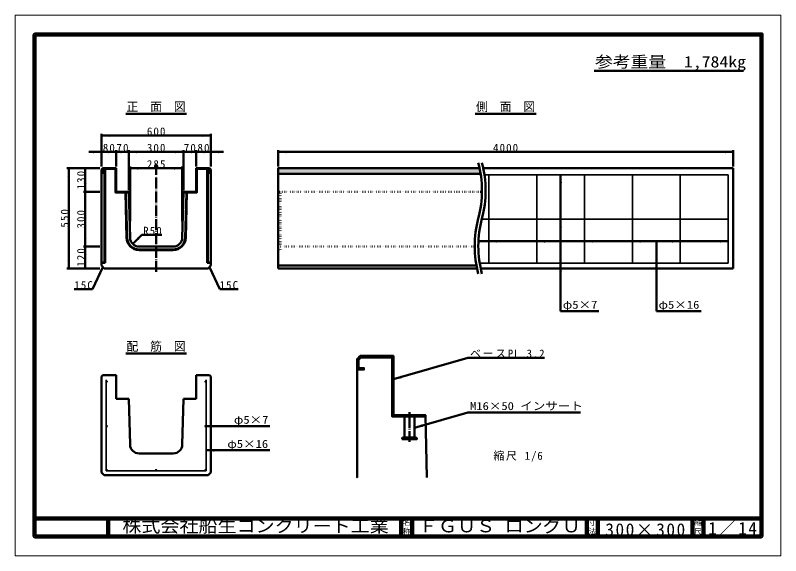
# Model space of a CAD drawing. Units: millimetres, scale not verified, with parts at other scales. Extents: x -2102 to 2102, y -1485 to 1485.
import ezdxf
from ezdxf.enums import TextEntityAlignment as Align

# ---------------------------------------------------------------- set-up
doc = ezdxf.new("R2010")
doc.units = ezdxf.units.MM
doc.header["$LTSCALE"] = 5
doc.linetypes.add('DOTTED', pattern=[1.75, 0.25, -1.5])
doc.linetypes.add('LONG_DASHED_DOTTED', pattern=[15.25, 12, -1.5, 0.25, -1.5])
doc.layers.add('0-0_V-nasSTD', color=7, linetype='Continuous', lineweight=50)
doc.layers.add('0-1_0', color=7, linetype='Continuous', lineweight=50)
doc.styles.add('ＭＳ ゴシック', font='')
doc.styles.get('ＭＳ ゴシック').set_extended_font_data('MS Gothic')

msp = doc.modelspace()

# ---------------------------------------------------------------- linework, layer by layer
at = {"layer": '0-0_V-nasSTD', "lineweight": 100}
for p, q in [((-1997.5, 1380), (-1997.5, -1380)), ((-1997.5, -1280), (1997.5, -1280)), ((-1592.5, -1280), (-1592.5, -1380)), ((17.5, -1280), (17.5, -1380)), ((77.5, -1280), (77.5, -1380)), ((1037.5, -1280), (1037.5, -1380)), ((1097.5, -1280), (1097.5, -1380)), ((1617.5, -1280), (1617.5, -1380)), ((1677.5, -1280), (1677.5, -1380)), ((-1997.5, -1380), (1997.5, -1380))]:
    msp.add_line(p, q, dxfattribs=at)
at = {"layer": '0-0_V-nasSTD'}
for p, q in [((-1628.654, 834.105), (-1628.654, 654.105)), ((-1028.654, 824.105), (-1628.654, 824.105)), ((-1028.654, 834.105), (-1028.654, 654.105)), ((-1628.654, 734.105), (-1698.654, 734.105)), ((-1548.654, 734.105), (-1628.654, 734.105)), ((-1548.654, 744.105), (-1548.654, 654.105)), ((-1478.654, 734.105), (-1548.654, 734.105)), ((-1478.654, 744.105), (-1478.654, 524.105)), ((-1178.654, 734.105), (-1478.654, 734.105)), ((-1178.654, 744.105), (-1178.654, 524.105)), ((-1108.654, 734.105), (-1178.654, 734.105)), ((-1108.654, 744.105), (-1108.654, 654.105)), ((-1028.654, 734.105), (-1108.654, 734.105)), ((-958.654, 734.105), (-1028.654, 734.105)), ((-658.654, 744.105), (-658.654, 654.105)), ((1841.346, 734.105), (-658.654, 734.105)), ((1841.346, 744.105), (1841.346, 654.105)), ((-1638.654, 644.105), (-1818.654, 644.105)), ((-1808.654, 644.105), (-1808.654, 94.105)), ((-1718.654, 644.105), (-1718.654, 514.105)), ((-1621.654, 644.105), (-1628.654, 637.105)), ((-1628.654, 109.105), (-1628.654, 637.105)), ((-1620.329, 640.905), (-1625.454, 635.779)), ((-1625.454, 635.779), (-1625.454, 614.105)), ((-1621.654, 644.105), (-1548.654, 644.105)), ((-1551.854, 640.905), (-1620.329, 640.905)), ((-1612.654, 640.905), (-1612.654, 127.105)), ((-1609.654, 640.905), (-1609.654, 124.105)), ((-1551.854, 640.905), (-1551.854, 510.905)), ((-1548.654, 644.105), (-1548.654, 514.105)), ((-1471.155, 654.105), (-1471.155, 354.105)), ((-1471.155, 644.105), (-1186.155, 644.105)), ((-1186.155, 654.105), (-1186.155, 354.105)), ((-1035.654, 644.105), (-1108.654, 644.105)), ((-1108.654, 644.105), (-1108.654, 514.105)), ((-1105.454, 640.905), (-1105.454, 510.905)), ((-1105.454, 640.905), (-1036.98, 640.905)), ((-1047.654, 124.105), (-1047.654, 640.905)), ((-1044.654, 127.105), (-1044.654, 640.905)), ((-1036.98, 640.905), (-1031.854, 635.779)), ((-1035.654, 644.105), (-1028.654, 637.105)), ((-1031.854, 635.779), (-1031.854, 614.105)), ((-1028.654, 109.105), (-1028.654, 637.105)), ((-658.654, 644.105), (-658.654, 94.105)), ((448.52, 644.105), (-658.654, 644.105)), ((468.52, 644.105), (1841.346, 644.105)), ((1841.346, 94.105), (1841.346, 644.105)), ((-1625.454, 614.105), (-1628.654, 614.105)), ((-1031.854, 614.105), (-1028.654, 614.105)), ((454.067, 614.105), (-658.654, 614.105)), ((-658.654, 614.105), (454.067, 614.105)), ((893.346, 609.105), (893.346, -140.895)), ((-1638.654, 514.105), (-1728.654, 514.105)), ((-1718.654, 514.105), (-1718.654, 214.105)), ((-1478.574, 510.905), (-1551.854, 510.905)), ((-1548.654, 514.105), (-1478.654, 514.105)), ((-1497.58, 510.905), (-1491.367, 262.38)), ((-1494.579, 510.905), (-1488.368, 262.455)), ((-1478.654, 514.105), (-1472.373, 262.855)), ((-1178.654, 514.105), (-1184.936, 262.855)), ((-1178.734, 510.905), (-1105.454, 510.905)), ((-1178.654, 514.105), (-1108.654, 514.105)), ((-1162.729, 510.905), (-1168.941, 262.455)), ((-1159.728, 510.905), (-1165.941, 262.38)), ((-1457.299, 228.31), (-1407.802, 277.808)), ((-1407.802, 277.808), (-1297.802, 277.808)), ((-1638.654, 214.105), (-1728.654, 214.105)), ((-1718.654, 214.105), (-1718.654, 94.105)), ((-1422.389, 214.105), (-1234.92, 214.105)), ((1813.846, 243.105), (442.473, 243.105)), ((1419.346, 243.105), (1419.346, -140.895)), ((-1422.389, 198.105), (-1234.92, 198.105)), ((-1422.389, 195.105), (-1234.92, 195.105)), ((-1612.654, 127.105), (-1628.654, 127.105)), ((-1612.654, 127.105), (-1609.654, 124.105)), ((-1044.654, 127.105), (-1047.654, 124.105)), ((-1044.654, 127.105), (-1028.654, 127.105)), ((-1638.654, 94.105), (-1818.654, 94.105)), ((-1678.723, -20.603), (-1621.154, 101.605)), ((-1628.654, 124.105), (-1609.654, 124.105)), ((-1628.654, 109.105), (-1613.654, 94.105)), ((-1613.654, 94.105), (-1043.654, 94.105)), ((-1047.654, 124.105), (-1028.654, 124.105)), ((-1028.654, 109.105), (-1043.654, 94.105)), ((-978.586, -20.603), (-1036.154, 101.605)), ((431.198, 109.105), (-658.654, 109.105)), ((434.172, 94.105), (-658.654, 94.105)), ((1841.346, 94.105), (454.172, 94.105)), ((-1778.723, -20.603), (-1678.723, -20.603)), ((-978.586, -20.603), (-878.586, -20.603)), ((893.346, -140.895), (1103.346, -140.895)), ((1419.346, -140.895), (1665.346, -140.895)), ((-207.272, -386.966), (-224.772, -404.466)), ((-224.772, -1054.466), (-224.772, -404.466)), ((-203.958, -394.966), (-216.772, -407.779)), ((-216.772, -407.779), (-216.772, -453.966)), ((-207.272, -386.966), (-24.772, -386.966)), ((-32.772, -394.966), (-203.958, -394.966)), ((-32.772, -394.966), (-32.772, -719.966)), ((383.982, -397.702), (-24.772, -515.649)), ((383.982, -397.702), (803.982, -397.702)), ((-187.272, -461.966), (-224.772, -461.966)), ((-187.272, -453.966), (-216.772, -453.966)), ((-187.272, -453.966), (-187.272, -461.966)), ((-1628.654, -500.131), (-1621.654, -493.131)), ((-1628.654, -500.131), (-1628.654, -1028.131)), ((-1035.654, -493.131), (-1108.654, -493.131)), ((-1108.654, -493.131), (-1108.654, -623.131)), ((-1035.654, -493.131), (-1028.654, -500.131)), ((-1028.654, -1028.131), (-1028.654, -500.131)), ((-1548.654, -623.131), (-1478.654, -623.131)), ((-1478.654, -623.131), (-1472.373, -874.38)), ((-1178.654, -623.131), (-1184.936, -874.38)), ((-1178.654, -623.131), (-1108.654, -623.131)), ((383.982, -697.702), (90.228, -782.466)), ((150.228, -711.966), (158.791, -1054.466)), ((383.982, -697.702), (1001.982, -697.702)), ((150.428, -719.966), (-32.772, -719.966)), ((35.228, -829.966), (35.228, -719.966)), ((90.228, -829.966), (90.228, -719.966)), ((-1053.654, -773.131), (-703.654, -773.131)), ((25.228, -834.966), (22.728, -840.089)), ((22.728, -844.966), (22.728, -839.966)), ((25.228, -834.966), (100.228, -834.966)), ((100.228, -834.966), (102.728, -839.966)), ((-1422.389, -923.131), (-1234.92, -923.131)), ((-1053.654, -905.89), (-703.654, -905.89)), ((-1628.654, -1028.131), (-1613.654, -1043.131)), ((-1613.654, -1043.131), (-1043.654, -1043.131)), ((-1028.654, -1028.131), (-1043.654, -1043.131))]:
    msp.add_line(p, q, dxfattribs=at)
at = {"layer": '0-0_V-nasSTD', "linetype": 'LONG_DASHED_DOTTED'}
for p, q in [((-1328.654, 669.105), (-1328.654, 69.105)), ((62.728, -859.966), (62.728, -696.966))]:
    msp.add_line(p, q, dxfattribs=at)
at = {"layer": '0-0_V-nasSTD', "lineweight": 35}
for p, q in [((474.837, 609.105), (1813.846, 609.105)), ((498.846, 609.105), (498.846, 122.105)), ((761.846, 609.105), (761.846, 122.105)), ((1024.846, 609.105), (1024.846, 122.105)), ((1287.846, 609.105), (1287.846, 122.105)), ((1550.846, 609.105), (1550.846, 122.105)), ((1813.846, 609.105), (1813.846, 122.105)), ((1813.846, 364.105), (460.035, 364.105)), ((448.945, 122.105), (1813.846, 122.105)), ((-1603.654, -518.131), (-1603.654, -1018.131)), ((-1053.654, -518.131), (-1053.654, -1018.131)), ((-1603.654, -1018.131), (-1053.654, -1018.131))]:
    msp.add_line(p, q, dxfattribs=at)
at = {"layer": '0-0_V-nasSTD', "linetype": 'DOTTED'}
for p, q in [((461.298, 514.105), (-658.654, 514.105)), ((-646.154, 514.105), (-646.154, 195.105)), ((421.351, 214.105), (-658.654, 214.105)), ((-658.654, 195.105), (-646.154, 195.105))]:
    msp.add_line(p, q, dxfattribs=at)
at = {"layer": '0-0_V-nasSTD', "lineweight": 18}
for points in [[(-2102.5, -1485), (-2102.5, 1485), (2102.5, 1485), (2102.5, -1485)], [(-2002.5, -1385), (-2002.5, 1385), (2002.5, 1385), (2002.5, -1385)]]:
    msp.add_lwpolyline(points, close=True, dxfattribs=at)
at = {"layer": '0-0_V-nasSTD', "lineweight": 100}
msp.add_lwpolyline([(1997.5, -1380), (1997.5, 1380), (-1997.5, 1380)], dxfattribs=at)
at = {"layer": '0-0_V-nasSTD'}
for points in [[(-1628.654, 637.105), (-1628.654, 614.105), (-1625.454, 614.105), (-1625.454, 635.779), (-1620.329, 640.905), (-1551.854, 640.905), (-1551.854, 510.905), (-1478.574, 510.905), (-1478.654, 514.105), (-1548.654, 514.105), (-1548.654, 644.105), (-1621.654, 644.105)], [(-1178.654, 514.105), (-1178.734, 510.905), (-1105.454, 510.905), (-1105.454, 640.905), (-1036.98, 640.905), (-1031.854, 635.779), (-1031.854, 614.105), (-1028.654, 614.105), (-1028.654, 637.105), (-1035.654, 644.105), (-1108.654, 644.105), (-1108.654, 514.105)], [(-224.772, -461.966), (-187.272, -461.966), (-187.272, -453.966), (-216.772, -453.966), (-216.772, -407.779), (-203.958, -394.966), (-32.772, -394.966), (-32.772, -719.966), (150.428, -719.966), (150.228, -711.966), (-24.772, -711.966), (-24.772, -386.966), (-207.272, -386.966), (-224.772, -404.466), (-224.772, -1054.466)]]:
    msp.add_lwpolyline(points, close=True, dxfattribs=at)
for points in [[(454.067, 614.105), (-658.654, 614.105), (-658.654, 644.105), (448.52, 644.105)], [(448.52, 644.105), (-658.654, 644.105), (-658.654, 614.105)], [(-24.772, -386.966), (-24.772, -711.966), (150.228, -711.966)], [(-1621.654, -493.131), (-1548.654, -493.131), (-1548.654, -623.131)], [(22.728, -844.966), (102.728, -844.966), (102.728, -839.966)]]:
    msp.add_lwpolyline(points, dxfattribs=at)
at = {"layer": '0-0_V-nasSTD', "lineweight": 35}
for centre in [(-1600.654, -528.131), (-1056.654, -528.131), (-1600.654, -773.131), (-1056.654, -773.131), (-1600.654, -1015.131), (-1328.654, -1015.131), (-1056.654, -1015.131)]:
    msp.add_circle(centre, 3, dxfattribs=at)
at = {"layer": '0-0_V-nasSTD'}
for centre, radius, start, end in [((-130.061, 521.605), 591.406, 345.05688, 14.94312), ((-110.061, 521.605), 591.406, 345.05688, 14.94312), ((1012.752, 216.605), 591.406, 165.05688, 194.94312), ((1032.752, 216.605), 591.406, 165.05688, 194.94312), ((-1422.389, 264.105), 69, 181.4321, 270), ((-1422.389, 264.105), 66, 181.4321, 270), ((-1422.389, 264.105), 50, 181.4321, 270), ((-1234.92, 264.105), 50, 270, 358.5679), ((-1234.92, 264.105), 66, 270, 358.5679), ((-1234.92, 264.105), 69, 270, 358.5679), ((22.728, -856.216), 21.25, 61.92751, 83.4286), ((30.228, -829.966), 5, 270, 0), ((31.166, -841.216), 4.062, 292.61986, 67.38014), ((54.291, -841.216), 4.062, 112.61986, 247.38014), ((62.728, -856.216), 21.25, 61.92751, 118.07249), ((71.166, -841.216), 4.062, 292.61986, 67.38014), ((95.228, -829.966), 5, 180, 270), ((94.291, -841.216), 4.062, 112.61986, 247.38014), ((102.728, -856.216), 21.25, 96.56708, 118.07249), ((-1422.389, -873.131), 50, 181.4321, 270), ((-1234.92, -873.131), 50, 270, 358.5679)]:
    msp.add_arc(centre, radius, start, end, dxfattribs=at)
for points in [[(-1628.654, 824.105), (-1583.654, 816.605), (-1583.654, 831.605)], [(-1073.654, 816.605), (-1073.654, 831.605), (-1028.654, 824.105)], [(-1673.654, 726.605), (-1673.654, 741.605), (-1628.654, 734.105)], [(-1593.654, 726.605), (-1593.654, 741.605), (-1548.654, 734.105)], [(-1523.654, 726.605), (-1523.654, 741.605), (-1478.654, 734.105)], [(-1478.654, 734.105), (-1433.654, 726.605), (-1433.654, 741.605)], [(-1223.654, 726.605), (-1223.654, 741.605), (-1178.654, 734.105)], [(-1178.654, 734.105), (-1133.654, 726.605), (-1133.654, 741.605)], [(-1108.654, 734.105), (-1063.654, 726.605), (-1063.654, 741.605)], [(-1028.654, 734.105), (-983.654, 726.605), (-983.654, 741.605)], [(-658.654, 734.105), (-613.654, 726.605), (-613.654, 741.605)], [(1796.346, 726.605), (1796.346, 741.605), (1841.346, 734.105)], [(-1816.154, 599.105), (-1808.654, 644.105), (-1801.154, 599.105)], [(-1726.154, 599.105), (-1718.654, 644.105), (-1711.154, 599.105)], [(-1628.654, 637.105), (-1625.454, 635.779), (-1621.654, 644.105)], [(-1628.654, 614.105), (-1628.654, 637.105), (-1625.454, 635.779)], [(-1628.654, 614.105), (-1625.454, 614.105), (-1625.454, 635.779)], [(-1625.454, 635.779), (-1621.654, 644.105), (-1620.329, 640.905)], [(-1621.654, 644.105), (-1620.329, 640.905), (-1551.854, 640.905)], [(-1621.654, 644.105), (-1551.854, 640.905), (-1548.654, 644.105)], [(-1551.854, 640.905), (-1548.654, 514.105), (-1548.654, 644.105)], [(-1551.854, 510.905), (-1551.854, 640.905), (-1548.654, 514.105)], [(-1471.155, 644.105), (-1426.155, 636.605), (-1426.155, 651.605)], [(-1231.155, 636.605), (-1231.155, 651.605), (-1186.155, 644.105)], [(-1108.654, 514.105), (-1108.654, 644.105), (-1105.454, 640.905)], [(-1108.654, 644.105), (-1105.454, 640.905), (-1035.654, 644.105)], [(-1108.654, 514.105), (-1105.454, 510.905), (-1105.454, 640.905)], [(-1105.454, 640.905), (-1036.98, 640.905), (-1035.654, 644.105)], [(-1036.98, 640.905), (-1035.654, 644.105), (-1031.854, 635.779)], [(-1035.654, 644.105), (-1031.854, 635.779), (-1028.654, 637.105)], [(-1031.854, 635.779), (-1028.654, 614.105), (-1028.654, 637.105)], [(-1031.854, 614.105), (-1031.854, 635.779), (-1028.654, 614.105)], [(-658.654, 614.105), (-658.654, 644.105), (448.52, 644.105)], [(-658.654, 614.105), (448.52, 644.105), (449.124, 641.214)], [(-658.654, 614.105), (449.124, 641.214), (449.908, 637.356)], [(-658.654, 614.105), (449.908, 637.356), (450.665, 633.493)], [(-658.654, 614.105), (450.665, 633.493), (451.397, 629.624)], [(-658.654, 614.105), (451.397, 629.624), (452.103, 625.751)], [(-658.654, 614.105), (452.103, 625.751), (452.784, 621.873)], [(-658.654, 614.105), (452.784, 621.873), (453.438, 617.991)], [(-658.654, 614.105), (453.438, 617.991), (454.067, 614.105)], [(885.846, 564.105), (893.346, 609.105), (900.846, 564.105)], [(-1726.154, 559.105), (-1718.654, 514.105), (-1711.154, 559.105)], [(-1726.154, 469.105), (-1718.654, 514.105), (-1711.154, 469.105)], [(-1551.854, 510.905), (-1548.654, 514.105), (-1478.574, 510.905)], [(-1548.654, 514.105), (-1478.654, 514.105), (-1478.574, 510.905)], [(-1178.734, 510.905), (-1178.654, 514.105), (-1108.654, 514.105)], [(-1178.734, 510.905), (-1108.654, 514.105), (-1105.454, 510.905)], [(885.846, 319.105), (893.346, 364.105), (900.846, 319.105)], [(-1726.154, 259.105), (-1718.654, 214.105), (-1711.154, 259.105)], [(-1457.299, 228.31), (-1430.783, 265.433), (-1420.176, 254.827)], [(-1726.154, 169.105), (-1718.654, 214.105), (-1711.154, 169.105)], [(498.846, 243.105), (543.846, 235.605), (543.846, 250.605)], [(761.846, 243.105), (806.846, 235.605), (806.846, 250.605)], [(1024.846, 243.105), (1069.846, 235.605), (1069.846, 250.605)], [(1287.846, 243.105), (1332.846, 235.605), (1332.846, 250.605)], [(1505.846, 235.605), (1505.846, 250.605), (1550.846, 243.105)], [(1768.846, 235.605), (1768.846, 250.605), (1813.846, 243.105)], [(-1816.154, 139.105), (-1808.654, 94.105), (-1801.154, 139.105)], [(-1726.154, 139.105), (-1718.654, 94.105), (-1711.154, 139.105)], [(-1647.116, 64.092), (-1633.546, 57.699), (-1621.154, 101.605)], [(-1036.154, 101.605), (-1023.762, 57.699), (-1010.192, 64.092)], [(885.846, 77.105), (893.346, 122.105), (900.846, 77.105)], [(-224.772, -404.466), (-207.272, -386.966), (-203.958, -394.966)], [(-224.772, -404.466), (-216.772, -407.779), (-203.958, -394.966)], [(-224.772, -404.466), (-216.772, -453.966), (-216.772, -407.779)], [(-207.272, -386.966), (-203.958, -394.966), (-32.772, -394.966)], [(-207.272, -386.966), (-32.772, -394.966), (-24.772, -386.966)], [(-32.772, -394.966), (-24.772, -711.966), (-24.772, -386.966)], [(-32.772, -719.966), (-32.772, -394.966), (-24.772, -711.966)], [(-216.772, -453.966), (-187.272, -461.966), (-187.272, -453.966)], [(-24.772, -515.649), (16.385, -495.967), (20.544, -510.379)], [(-1603.654, -528.131), (-1603.117, -526.417), (-1602.721, -530.305)], [(-1603.117, -526.417), (-1601.109, -525.165), (-1598.818, -525.759)], [(-1603.117, -526.417), (-1598.818, -525.759), (-1597.67, -527.827)], [(-1603.117, -526.417), (-1602.721, -530.305), (-1600.502, -531.127)], [(-1603.117, -526.417), (-1600.502, -531.127), (-1598.378, -530.085)], [(-1603.117, -526.417), (-1598.378, -530.085), (-1597.67, -527.827)], [(-1059.639, -528.434), (-1058.931, -526.177), (-1054.192, -529.845)], [(-1059.639, -528.434), (-1058.491, -530.503), (-1054.192, -529.845)], [(-1058.931, -526.177), (-1056.806, -525.135), (-1054.192, -529.845)], [(-1058.491, -530.503), (-1056.2, -531.096), (-1054.192, -529.845)], [(-1056.806, -525.135), (-1054.587, -525.956), (-1054.192, -529.845)], [(-1054.587, -525.956), (-1054.192, -529.845), (-1053.654, -528.131)], [(-32.772, -719.966), (-24.772, -711.966), (150.428, -719.966)], [(-24.772, -711.966), (150.228, -711.966), (150.428, -719.966)], [(-1603.654, -773.131), (-1603.117, -771.417), (-1602.721, -775.305)], [(-1603.117, -771.417), (-1601.109, -770.165), (-1598.818, -770.759)], [(-1603.117, -771.417), (-1598.818, -770.759), (-1597.67, -772.827)], [(-1603.117, -771.417), (-1602.721, -775.305), (-1600.502, -776.127)], [(-1603.117, -771.417), (-1600.502, -776.127), (-1598.378, -775.085)], [(-1603.117, -771.417), (-1598.378, -775.085), (-1597.67, -772.827)], [(-1059.639, -773.434), (-1058.931, -771.177), (-1054.192, -774.845)], [(-1059.639, -773.434), (-1058.491, -775.503), (-1054.192, -774.845)], [(-1058.931, -771.177), (-1056.806, -770.135), (-1054.192, -774.845)], [(-1058.491, -775.503), (-1056.2, -776.096), (-1054.192, -774.845)], [(-1056.806, -770.135), (-1054.587, -770.956), (-1054.192, -774.845)], [(-1054.587, -770.956), (-1054.192, -774.845), (-1053.654, -773.131)], [(-1053.654, -773.131), (-1008.654, -780.631), (-1008.654, -765.631)], [(90.228, -782.466), (131.385, -762.784), (135.544, -777.196)], [(-1053.654, -905.89), (-1008.654, -913.39), (-1008.654, -898.39)], [(-1603.654, -1015.131), (-1603.593, -1015.735), (-1603.348, -1013.81)], [(-1603.593, -1015.735), (-1602.11, -1012.508), (-1600.351, -1012.146)], [(-1603.593, -1015.735), (-1600.351, -1012.146), (-1598.7, -1012.855)], [(-1603.593, -1015.735), (-1603.348, -1013.81), (-1602.11, -1012.508)], [(-1603.593, -1015.735), (-1598.7, -1012.855), (-1597.75, -1014.379)], [(-1603.593, -1015.735), (-1597.841, -1016.173), (-1597.75, -1014.379)], [(-1603.593, -1015.735), (-1603.411, -1016.314), (-1603.117, -1016.845)], [(-1603.593, -1015.735), (-1603.117, -1016.845), (-1602.721, -1017.305)], [(-1603.593, -1015.735), (-1602.721, -1017.305), (-1602.241, -1017.677)], [(-1603.593, -1015.735), (-1602.241, -1017.677), (-1601.696, -1017.944)], [(-1603.593, -1015.735), (-1601.696, -1017.944), (-1601.109, -1018.096)], [(-1603.593, -1015.735), (-1601.109, -1018.096), (-1600.654, -1018.131)], [(-1603.593, -1015.735), (-1600.654, -1018.131), (-1598.94, -1017.593)], [(-1603.593, -1015.735), (-1598.94, -1017.593), (-1597.841, -1016.173)], [(-1331.62, -1015.585), (-1331.027, -1013.295), (-1330.368, -1017.593)], [(-1331.027, -1013.295), (-1330.368, -1017.593), (-1328.958, -1012.146)], [(-1330.368, -1017.593), (-1328.958, -1012.146), (-1326.7, -1012.855)], [(-1330.368, -1017.593), (-1326.7, -1012.855), (-1325.658, -1014.979)], [(-1330.368, -1017.593), (-1326.48, -1017.198), (-1325.658, -1014.979)], [(-1330.368, -1017.593), (-1328.654, -1018.131), (-1326.48, -1017.198)], [(-1059.639, -1014.827), (-1058.931, -1013.177), (-1054.192, -1013.417)], [(-1059.639, -1014.827), (-1059.277, -1016.587), (-1054.192, -1013.417)], [(-1059.277, -1016.587), (-1057.975, -1017.824), (-1054.192, -1013.417)], [(-1058.931, -1013.177), (-1057.406, -1012.227), (-1054.192, -1013.417)], [(-1057.975, -1017.824), (-1056.654, -1018.131), (-1054.192, -1013.417)], [(-1057.406, -1012.227), (-1055.612, -1012.318), (-1054.192, -1013.417)], [(-1056.654, -1018.131), (-1056.05, -1018.069), (-1054.192, -1013.417)], [(-1056.05, -1018.069), (-1055.471, -1017.888), (-1054.192, -1013.417)], [(-1055.471, -1017.888), (-1054.94, -1017.593), (-1054.192, -1013.417)], [(-1054.94, -1017.593), (-1054.48, -1017.198), (-1054.192, -1013.417)], [(-1054.48, -1017.198), (-1054.192, -1013.417), (-1054.108, -1016.718)], [(-1054.192, -1013.417), (-1054.108, -1016.718), (-1053.841, -1016.173)], [(-1054.192, -1013.417), (-1053.841, -1016.173), (-1053.689, -1015.585)], [(-1054.192, -1013.417), (-1053.689, -1015.585), (-1053.654, -1015.131)]]:
    msp.add_solid(points, dxfattribs=at)
at = {"layer": '0-1_0'}
for p, q in [((1078.036, 1179.753), (1898.036, 1179.753)), ((-1495.654, 944.105), (-1161.654, 944.105)), ((424.346, 944.105), (758.346, 944.105)), ((-1495.654, -373.131), (-1161.654, -373.131))]:
    msp.add_line(p, q, dxfattribs=at)

# ---------------------------------------------------------------- texts
at = {"layer": '0-0_V-nasSTD', "style": 'ＭＳ ゴシック'}
for s, height, width, p in [('参考重量\u30001,784kg', 62.32, 1.15, (1082.036, 1179.753)), ('φ5×7', 43.99, 1.15, (905.346, -140.895)), ('φ5×16', 43.99, 1.15, (1431.346, -140.895)), ('M16×50 インサート', 43.99, 1.15, (395.982, -697.702)), ('φ5×7', 43.99, 1.15, (-901.654, -773.131)), ('φ5×16', 43.99, 1.15, (-937.654, -905.89)), ('株式会社船生コンクリート工業', 69.65, 1.1, (-1514.221, -1377.45)), ('ＦＧＵＳ ロングＵ', 69.65, 1.1, (115.75, -1377.53))]:
    msp.add_text(s, height=height, dxfattribs=dict(at, width=width)).set_placement(p, align=Align.BOTTOM_LEFT)
for s, height, p in [('正\u3000面\u3000図', 47.65, (-1491.658, 944.105)), ('側\u3000面\u3000図', 47.65, (428.342, 944.105)), ('配\u3000筋\u3000図', 47.65, (-1491.658, -373.131)), ('名', 30.79, (26.482, -1326.001)), ('寸', 30.79, (1046.482, -1326.001)), ('縮', 30.79, (1626.482, -1326.001)), ('称', 30.79, (26.476, -1375.99)), ('法', 30.79, (1046.476, -1375.99)), ('尺', 30.79, (1626.476, -1375.99))]:
    msp.add_text(s, height=height, dxfattribs=at).set_placement(p, align=Align.BOTTOM_LEFT)
at = {"layer": '0-0_V-nasSTD', "attachment_point": 7, "style": 'ＭＳ ゴシック'}
for s, insert, char_height in [('\\T1.2;600', (-1379.641, 824.105), 43.99), ('\\T1.2;80', (-1621.654, 734.105), 43.99), ('\\T1.2;70', (-1546.654, 734.105), 43.99), ('\\T1.2;300', (-1379.641, 734.105), 43.99), ('\\T1.2;70', (-1176.654, 734.105), 43.99), ('\\T1.2;80', (-1101.654, 734.105), 43.99), ('\\T1.2;4000', (522.24, 734.105), 43.99), ('\\T1.2;285', (-1379.641, 644.105), 43.99), ('\\T1.2;R50', (-1399.802, 277.808), 43.99), ('\\T1.2;15C', (-1778.723, -20.603), 43.99), ('\\T1.2;15C', (-980.586, -20.603), 43.99), ('\\T1.15;ベースPL\\~3.2', (395.982, -397.702), 43.99), ('\\T1.15;縮尺\\~1/6', (523.944, -968.401), 43.99), ('\\T1.16;1／14', (1704.533, -1377.418), 69.65), ('\\T1.18;300×300', (1139.081, -1377.492), 69.65)]:
    msp.add_mtext(s, dxfattribs=dict(at, insert=insert, char_height=char_height))
at = {"layer": '0-0_V-nasSTD', "char_height": 43.99, "attachment_point": 7, "rotation": 90, "style": 'ＭＳ ゴシック'}
for s, insert in [('\\T1.2;130', (-1718.654, 528.118)), ('\\T1.2;550', (-1808.654, 318.118)), ('\\T1.2;300', (-1718.654, 313.118)), ('\\T1.2;120', (-1718.654, 103.118))]:
    msp.add_mtext(s, dxfattribs=dict(at, insert=insert))

doc.saveas('drawing.dxf')
